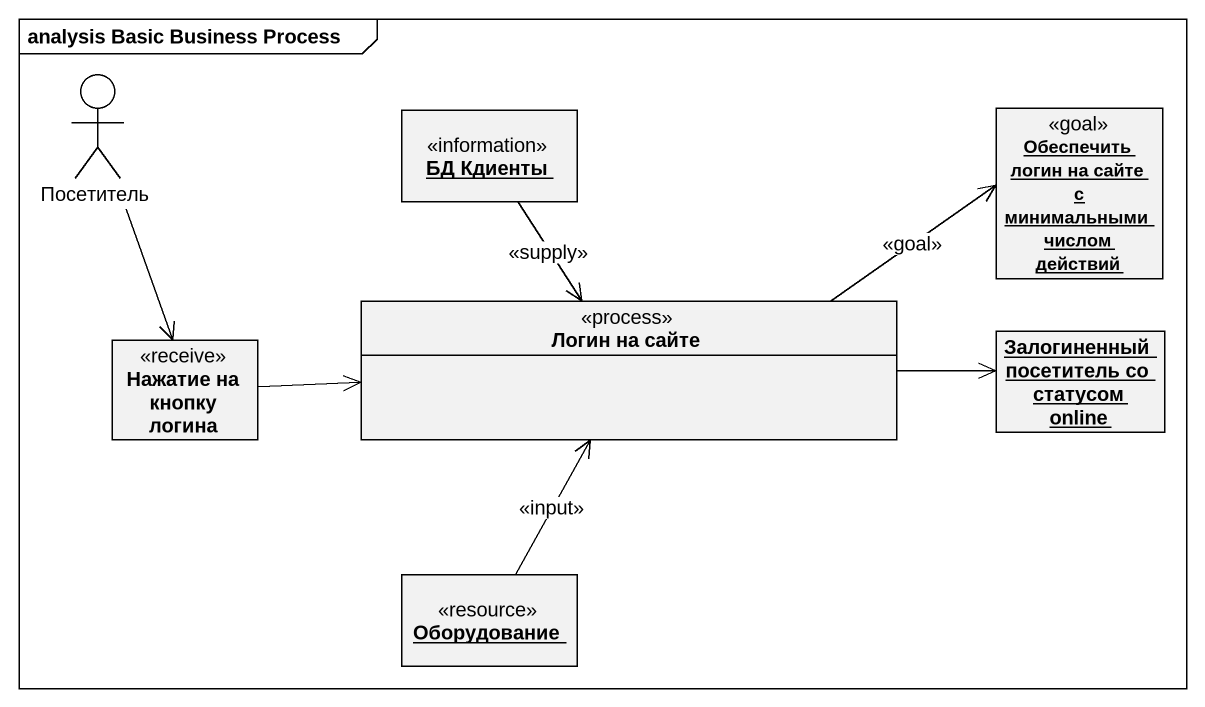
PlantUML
@startuml
mainframe analysis Basic Business Process
allowmixing
hide circle
hide empty members
actor Посетитель
object "БД Кдиенты" as БД_Кдиенты <<information>>
object "Обеспечить логин на сайте с минимальными числом действий" as Обеспечить_логин_на_сайте_с <<goal>>
class "Нажатие на кнопку логина" as Нажатие_на_кнопку_логина <<receive>>
class "Логин на сайте" as Логин_на_сайте <<process>>
object "Залогиненный посетитель со статусом online" as Залогиненный_посетитель_со
object Оборудование <<resource>>
Посетитель --> Нажатие_на_кнопку_логина
БД_Кдиенты --> Логин_на_сайте : <<supply>>
Нажатие_на_кнопку_логина -right-> Логин_на_сайте
Логин_на_сайте -right-> Обеспечить_логин_на_сайте_с : <<goal>>
Логин_на_сайте -right-> Залогиненный_посетитель_со
Оборудование -up-> Логин_на_сайте : <<input>>
@enduml
